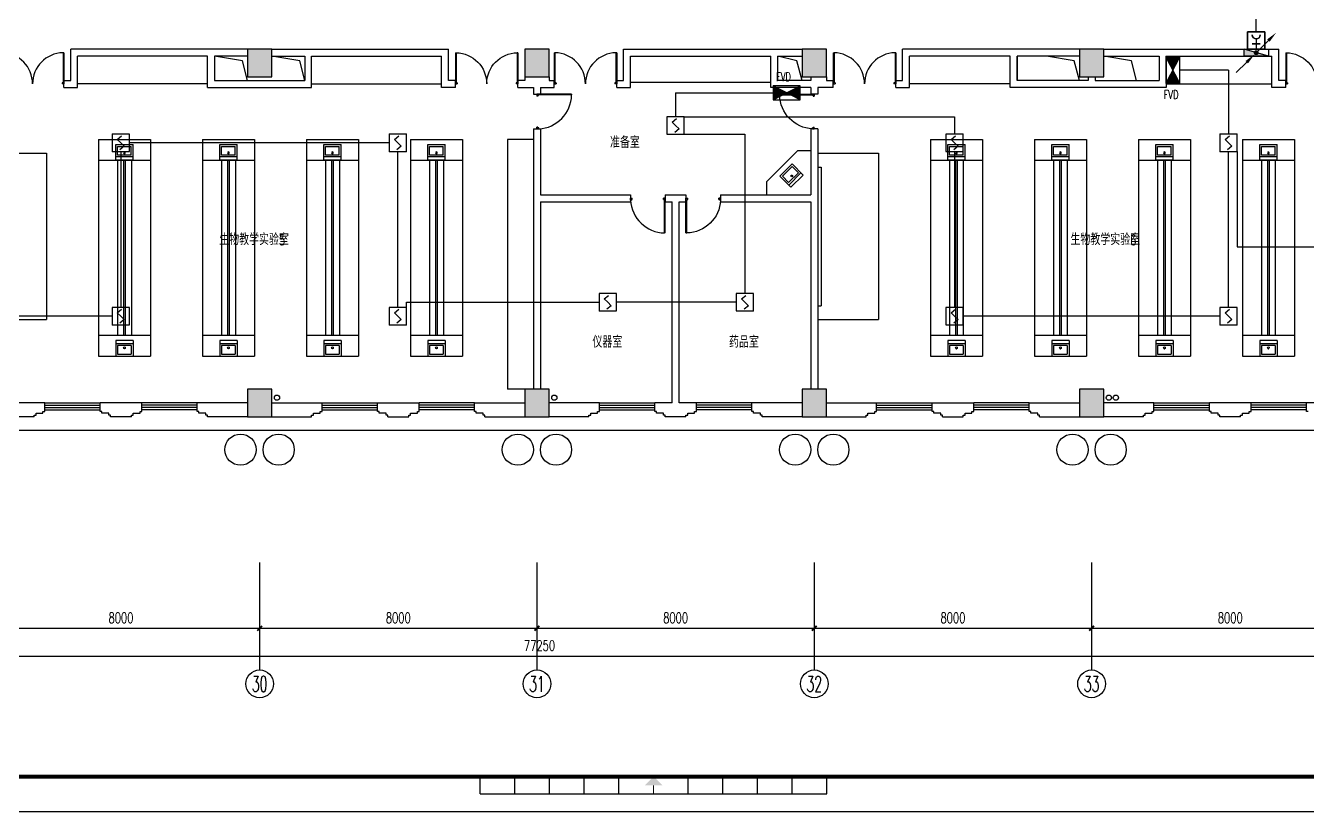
# Model space of a CAD drawing. Extents: x 190999 to 918899, y -200814 to 215286.
# Drawn here: x 470135 to 507110, y 71786 to 94447 of the extents above; entities that cross this region are included whole.
import ezdxf
from ezdxf.enums import TextEntityAlignment as Align

# ---------------------------------------------------------------- set-up
doc = ezdxf.new("R2010")
doc.units = 0
doc.header["$LTSCALE"] = 1000
doc.header["$MEASUREMENT"] = 0
doc.layers.get('Defpoints').update_dxf_attribs({"color": 1})
for name, color, linetype in [('00-EQUIP', 3, 'Continuous'), ('00-LWIRE', 4, 'Continuous'), ('00-WIRE-4', 6, 'Continuous'), ('A-墙线', 2, 'Continuous'), ('A-外包装修', 250, 'Continuous'), ('A-外窗', 145, 'Continuous'), ('A-家具', 250, 'Continuous'), ('A-门', 167, 'Continuous'), ('AXIS', 3, 'Continuous'), ('AXIS_TEXT', 7, 'Continuous'), ('COLUMN', 2, 'Continuous'), ('EQUIP_消火栓', 1, 'Continuous'), ('PUB_HATCH', 250, 'Continuous'), ('图框', 189, 'Continuous'), ('房间名称', 7, 'Continuous'), ('暖通-风-说明', 3, 'Continuous'), ('洞口线', 165, 'Continuous'), ('雨水管', 151, 'Continuous')]:
    doc.layers.add(name, color=color, linetype=linetype)
doc.styles.add('_TCH_AXIS', font='COMPLEX', dxfattribs={"bigfont": 'GBCBIG'})
doc.styles.add('_TCH_DIM', font='SIMPLEX', dxfattribs={"bigfont": 'GBCBIG'})
doc.styles.add('COMPLEX', font='COMPLEX')
doc.styles.add('DIM_FONT', font='SIMPLEX', dxfattribs={"width": 0.7, "bigfont": 'GBCBIG'})
doc.styles.add('HZ-ZGBZ', font='romanc.shx', dxfattribs={"width": 0.65})
doc.styles.get("Standard").update_dxf_attribs({"font": 'simhei.ttf'})
doc.styles.add('zz-1', font='arial.ttf', dxfattribs={"width": 0.8})
doc.dimstyles.new('DIMN', dxfattribs={"dimtxt": 300, "dimasz": 100, "dimexe": 250, "dimexo": 300, "dimgap": 150, "dimtad": 1, "dimdec": 0, "dimzin": 0, "dimdsep": 46, "dimtxsty": 'DIM_FONT', "dimblk": 'ARCHTICK', "dimcen": 0.09, "dimclrt": 7, "dimazin": 2, "dimtfac": 1, "dimtdec": 0, "dimtix": 1, "dimtmove": 2, "dimatfit": 3, "dimfxl": 0, "dimtolj": 1, "dimtzin": 0, "dimarcsym": 0})

# ---------------------------------------------------------------- blocks, each defined once
blk = doc.blocks.new('TJAD_TK_A0')
at = {"layer": '图框'}
for p, q in [((1517.5, -436.65), (1517.5, -431.65)), ((1527.5, -436.65), (1527.5, -431.65)), ((1537.5, -436.65), (1537.5, -431.65)), ((1547.5, -436.65), (1547.5, -431.65)), ((1557.5, -436.65), (1557.5, -431.65)), ((1577.5, -436.65), (1577.5, -431.65)), ((1587.5, -436.65), (1587.5, -431.65)), ((1597.5, -436.65), (1597.5, -431.65)), ((1607.5, -436.65), (1607.5, -431.65)), ((1617.5, -436.65), (1617.5, -431.65)), ((1517.5, -436.65), (1617.5, -436.65)), ((973, -441.7), (2162, -441.7))]:
    blk.add_line(p, q, dxfattribs=at)
at = {"layer": '图框', "const_width": 1.2}
blk.add_lwpolyline([(2152, -431.7), (2152, 389.3), (998, 389.3), (998, -431.7)], close=True, dxfattribs=at)
at = {"layer": '图框', "const_width": 0.3}
blk.add_lwpolyline([(1567.5, -434.15), (1567.5, -436.65)], dxfattribs=at)
at = {"layer": '图框'}
blk.add_solid([(1570, -434.15), (1565, -434.15), (1567.5, -431.65)], dxfattribs=at)
blk = doc.blocks.new('m1800')
at = {"layer": 'A-墙线'}
for p, q in [((-900, -100), (-900, 100)), ((900, -100), (900, 100))]:
    blk.add_line(p, q, dxfattribs=at)
at = {"layer": 'A-门'}
for p, q in [((-900, 900), (-900, 0)), ((-900, 900), (-880, 900)), ((-880, 900), (-880, 50)), ((880, 900), (880, 50)), ((900, 900), (880, 900)), ((900, 900), (900, 0)), ((-900, 50), (-870, 50)), ((-900, 0), (-850, 0)), ((-870, 50), (-870, 30)), ((-870, 30), (-850, 30)), ((-850, 30), (-850, 0)), ((850, 30), (850, 0)), ((870, 30), (850, 30)), ((900, 0), (850, 0)), ((870, 50), (870, 30)), ((900, 50), (870, 50))]:
    blk.add_line(p, q, dxfattribs=at)
for centre, start, end in [((-900, 0), 0, 88.7267), ((900, 0), 91.2733, 180)]:
    blk.add_arc(centre, 900, start, end, dxfattribs=at)
blk = doc.blocks.new('m1000')
at = {"layer": 'A-墙线'}
for p, q in [((0, 0), (0, 200)), ((1000, 0), (1000, 200))]:
    blk.add_line(p, q, dxfattribs=at)
at = {"layer": 'A-门'}
for p, q in [((0, 1100), (0, 100)), ((0, 1100), (20, 1100)), ((20, 1100), (20, 150)), ((0, 150), (30, 150)), ((0, 100), (50, 100)), ((30, 150), (30, 130)), ((30, 130), (50, 130)), ((50, 130), (50, 100)), ((950, 130), (950, 100)), ((970, 130), (950, 130)), ((1000, 100), (950, 100)), ((970, 150), (970, 130)), ((1000, 150), (970, 150)), ((1000, 150), (1000, 100))]:
    blk.add_line(p, q, dxfattribs=at)
blk.add_arc((0, 100), 1000, 2.866, 88.854, dxfattribs=at)
blk = doc.blocks.new('$TwtSys$00000434')
for p, q in [((-0.5, 0.5), (-0.5, -0.5)), ((-0.5, -0.5), (0.5, 0.5)), ((0.5, 0.5), (-0.5, 0.5)), ((0.5, -0.5), (0.5, 0.5)), ((-0.5, -0.5), (0.5, -0.5))]:
    blk.add_line(p, q)
blk.add_solid([(0.5, -0.5), (0.5, 0.5), (-0.5, -0.5)])
blk = doc.blocks.new('_ArchTick')
at = {"const_width": 0.5}
blk.add_lwpolyline([(-0.7, -0.7), (0.7, 0.7)], dxfattribs=at)
blk = doc.blocks.new('*D425')
at = {"layer": 'AXIS', "color": 0, "lineweight": -2}
for p, q in [((500885, 78667), (500885, 76817)), ((508885, 78667), (508885, 76817)), ((500885, 77067), (508885, 77067))]:
    blk.add_line(p, q, dxfattribs=at)
at = {"layer": 'Defpoints', "color": 0}
for p in [(500885, 78967), (508885, 78967), (508885, 77067)]:
    blk.add_point(p, dxfattribs=at)
at = {"layer": 'AXIS', "color": 0, "lineweight": -2, "xscale": 100, "yscale": 100, "zscale": 100, "rotation": 180}
blk.add_blockref('_ArchTick', (500885, 77067), dxfattribs=at)
at = {"layer": 'AXIS', "color": 0, "lineweight": -2, "xscale": 100, "yscale": 100, "zscale": 100}
blk.add_blockref('_ArchTick', (508885, 77067), dxfattribs=at)
at = {"layer": 'AXIS', "color": 7, "insert": (504885, 77367), "char_height": 300, "attachment_point": 5, "style": 'DIM_FONT'}
blk.add_mtext('\\A1;8000', dxfattribs=at)
blk = doc.blocks.new('*D426')
at = {"layer": 'AXIS', "color": 0, "lineweight": -2}
for p, q in [((492885, 78667), (492885, 76817)), ((500885, 78667), (500885, 76817)), ((492885, 77067), (500885, 77067))]:
    blk.add_line(p, q, dxfattribs=at)
at = {"layer": 'Defpoints', "color": 0}
for p in [(492885, 78967), (500885, 78967), (500885, 77067)]:
    blk.add_point(p, dxfattribs=at)
at = {"layer": 'AXIS', "color": 0, "lineweight": -2, "xscale": 100, "yscale": 100, "zscale": 100, "rotation": 180}
blk.add_blockref('_ArchTick', (492885, 77067), dxfattribs=at)
at = {"layer": 'AXIS', "color": 0, "lineweight": -2, "xscale": 100, "yscale": 100, "zscale": 100}
blk.add_blockref('_ArchTick', (500885, 77067), dxfattribs=at)
at = {"layer": 'AXIS', "color": 7, "insert": (496885, 77367), "char_height": 300, "attachment_point": 5, "style": 'DIM_FONT'}
blk.add_mtext('\\A1;8000', dxfattribs=at)
blk = doc.blocks.new('*D427')
at = {"layer": 'AXIS', "color": 0, "lineweight": -2}
for p, q in [((484885, 78667), (484885, 76817)), ((492885, 78667), (492885, 76817)), ((484885, 77067), (492885, 77067))]:
    blk.add_line(p, q, dxfattribs=at)
at = {"layer": 'Defpoints', "color": 0}
for p in [(484885, 78967), (492885, 78967), (492885, 77067)]:
    blk.add_point(p, dxfattribs=at)
at = {"layer": 'AXIS', "color": 0, "lineweight": -2, "xscale": 100, "yscale": 100, "zscale": 100, "rotation": 180}
blk.add_blockref('_ArchTick', (484885, 77067), dxfattribs=at)
at = {"layer": 'AXIS', "color": 0, "lineweight": -2, "xscale": 100, "yscale": 100, "zscale": 100}
blk.add_blockref('_ArchTick', (492885, 77067), dxfattribs=at)
at = {"layer": 'AXIS', "color": 7, "insert": (488885, 77367), "char_height": 300, "attachment_point": 5, "style": 'DIM_FONT'}
blk.add_mtext('\\A1;8000', dxfattribs=at)
blk = doc.blocks.new('*D428')
at = {"layer": 'AXIS', "color": 0, "lineweight": -2}
for p, q in [((476885, 78667), (476885, 76817)), ((484885, 78667), (484885, 76817)), ((476885, 77067), (484885, 77067))]:
    blk.add_line(p, q, dxfattribs=at)
at = {"layer": 'Defpoints', "color": 0}
for p in [(476885, 78967), (484885, 78967), (484885, 77067)]:
    blk.add_point(p, dxfattribs=at)
at = {"layer": 'AXIS', "color": 0, "lineweight": -2, "xscale": 100, "yscale": 100, "zscale": 100, "rotation": 180}
blk.add_blockref('_ArchTick', (476885, 77067), dxfattribs=at)
at = {"layer": 'AXIS', "color": 0, "lineweight": -2, "xscale": 100, "yscale": 100, "zscale": 100}
blk.add_blockref('_ArchTick', (484885, 77067), dxfattribs=at)
at = {"layer": 'AXIS', "color": 7, "insert": (480885, 77367), "char_height": 300, "attachment_point": 5, "style": 'DIM_FONT'}
blk.add_mtext('\\A1;8000', dxfattribs=at)
blk = doc.blocks.new('*D429')
at = {"layer": 'AXIS', "color": 0, "lineweight": -2}
for p, q in [((468885, 78667), (468885, 76817)), ((476885, 78667), (476885, 76817)), ((468885, 77067), (476885, 77067))]:
    blk.add_line(p, q, dxfattribs=at)
at = {"layer": 'Defpoints', "color": 0}
for p in [(468885, 78967), (476885, 78967), (476885, 77067)]:
    blk.add_point(p, dxfattribs=at)
at = {"layer": 'AXIS', "color": 0, "lineweight": -2, "xscale": 100, "yscale": 100, "zscale": 100, "rotation": 180}
blk.add_blockref('_ArchTick', (468885, 77067), dxfattribs=at)
at = {"layer": 'AXIS', "color": 0, "lineweight": -2, "xscale": 100, "yscale": 100, "zscale": 100}
blk.add_blockref('_ArchTick', (476885, 77067), dxfattribs=at)
at = {"layer": 'AXIS', "color": 7, "insert": (472885, 77367), "char_height": 300, "attachment_point": 5, "style": 'DIM_FONT'}
blk.add_mtext('\\A1;8000', dxfattribs=at)
blk = doc.blocks.new('*D434')
at = {"layer": 'AXIS', "color": 0, "lineweight": -2}
for p, q in [((446335, 78667), (446335, 76017)), ((523584, 78667), (523584, 76017)), ((446335, 76267), (523584, 76267))]:
    blk.add_line(p, q, dxfattribs=at)
at = {"layer": 'Defpoints', "color": 0}
for p in [(446335, 78967), (523584, 78967), (523584, 76267)]:
    blk.add_point(p, dxfattribs=at)
at = {"layer": 'AXIS', "color": 0, "lineweight": -2, "xscale": 100, "yscale": 100, "zscale": 100, "rotation": 180}
blk.add_blockref('_ArchTick', (446335, 76267), dxfattribs=at)
at = {"layer": 'AXIS', "color": 0, "lineweight": -2, "xscale": 100, "yscale": 100, "zscale": 100}
blk.add_blockref('_ArchTick', (523584, 76267), dxfattribs=at)
at = {"layer": 'AXIS', "color": 7, "insert": (484959, 76567), "char_height": 300, "attachment_point": 5, "style": 'DIM_FONT'}
blk.add_mtext('\\A1;77250', dxfattribs=at)
blk = doc.blocks.new('_AXISO')
blk.add_circle((0, 0), 0.5)
at = {"layer": 'AXIS_TEXT', "style": 'COMPLEX', "width": 1.041667}
blk.add_attdef('A', text='', height=0.56, dxfattribs=at).set_placement((-0.25, -0.28), (0.25, -0.28), align=Align.FIT)
blk = doc.blocks.new('$plan$00001609')
at = {"linetype": 'Continuous'}
for p, q in [((0, -251), (0, 251)), ((0, 251), (450, 251)), ((93, -251), (93, 251)), ((146, -199), (146, 199)), ((146, 199), (397, 199)), ((397, 199), (397, -199)), ((450, 251), (450, -251)), ((0, -251), (450, -251)), ((146, -199), (397, -199))]:
    blk.add_line(p, q, dxfattribs=at)
blk.add_line((238, 2), (238, 0))
blk.add_arc((212, 0), 26, 4.716, 0, dxfattribs=at)
at = {"style": 'zz-1'}
for tag in ['YSIZE', 'XSIZE']:
    blk.add_attdef(tag, (0, 0), '', height=0.5, dxfattribs=at)
blk = doc.blocks.new('_LINKPT1')
at = {"color": 0}
blk.add_line((0, 0), (0, 0), dxfattribs=at)
blk = doc.blocks.new('J62IR8YJ')
for p, q in [((-0.5, 1), (0.5, 1)), ((-0.5, 0), (-0.5, 1)), ((0.5, 1), (0.5, 0)), ((0.5, 0), (-0.5, 0)), ((-0.231, 0.312), (0.231, 0.312)), ((0, 0.598), (0, 0.06))]:
    blk.add_line(p, q)
at = {"const_width": 0.04, "flags": 128}
blk.add_lwpolyline([(-0.5, 0), (-0.5, 1), (0.5, 1), (0.5, 0)], close=True, dxfattribs=at)
blk.add_arc((0, 0.829), 0.231, 180, 0)
at = {"xscale": 0.002, "yscale": 0.00200000000000955, "zscale": 0.002}
for p in [(0, 1), (-0.5, 0.5), (0, 0), (0.5, 0.5)]:
    blk.add_blockref('_LINKPT1', p, dxfattribs=at)
at = {"flags": 9}
blk.add_attdef('A', (0, 0), '', height=0.00002, dxfattribs=at)
blk = doc.blocks.new('3S1KCGW2')
for p, q in [((0.5, 0.5), (-0.5, 0.5)), ((-0.5, 0.5), (-0.5, -0.5)), ((-0.2, 0.2), (0.05, 0.4)), ((0, 0), (-0.2, 0.2)), ((0, 0), (0.2, -0.2)), ((0.5, -0.5), (0.5, 0.5)), ((-0.5, -0.5), (0.5, -0.5)), ((0.2, -0.2), (-0.05, -0.4))]:
    blk.add_line(p, q)
at = {"const_width": 0.04, "flags": 128}
blk.add_lwpolyline([(-0.5, -0.5), (-0.5, 0.5), (0.5, 0.5), (0.5, -0.5)], close=True, dxfattribs=at)
at = {"xscale": 0.002, "yscale": 0.002, "zscale": 0.002}
for p in [(-0.5, 0), (0, 0.5), (0.5, 0), (0, -0.5)]:
    blk.add_blockref('_LINKPT1', p, dxfattribs=at)
at = {"flags": 9}
blk.add_attdef('A', (0, 0), '', height=0.00002, dxfattribs=at)
blk = doc.blocks.new('6H2KALM6')
for p, q in [((-0.78, 0.4), (0.78, -0.4)), ((0.78, 0.4), (-0.78, -0.4)), ((0.78, 0.4), (-0.78, 0.4)), ((-0.78, 0.4), (-0.78, -0.4)), ((0.78, -0.4), (0.78, 0.4)), ((-0.78, -0.4), (0.78, -0.4))]:
    blk.add_line(p, q)
at = {"const_width": 0.04}
blk.add_lwpolyline([(-0.78, 0.4), (-0.78, -0.4), (0.78, -0.4), (0.78, 0.4)], close=True, dxfattribs=at)
for points in [[(-0.78, 0.4), (0, 0), (-0.78, -0.4)], [(0.78, 0.4), (0, 0), (0.78, -0.4)]]:
    blk.add_solid(points)
at = {"xscale": 0.002, "yscale": 0.002, "zscale": 0.002}
for p in [(-0.78, 0), (0, 0.4), (0.78, 0), (0, -0.4)]:
    blk.add_blockref('_LINKPT1', p, dxfattribs=at)
at = {"flags": 9}
blk.add_attdef('A', (0, 0), '', height=0.00002, dxfattribs=at)
blk = doc.blocks.new('_WRLD1L')
for p, q in [((0.7, 0.7), (0, 0)), ((0.104, 0.104), (0.104, 0.104)), ((-0.104, -0.104), (-0.104, -0.104))]:
    blk.add_line(p, q)
at = {"const_width": 0.142}
blk.add_lwpolyline([(-0.071, 0, 1), (0.071, 0, 1)], format="xyb", close=True, dxfattribs=at)
blk.add_solid([(0.63, 0.77), (0.77, 0.63), (1.15, 1.15)])
at = {"width": 0.8, "flags": 9}
blk.add_attdef('A', (0, 0), '', height=0.00002, dxfattribs=at)
blk = doc.blocks.new('_WRLD10L')
for p, q in [((1.15, 1.15), (0.55, 0.55)), ((0.104, 0.104), (0.104, 0.104)), ((-0.104, -0.104), (-0.104, -0.104))]:
    blk.add_line(p, q)
at = {"const_width": 0.142}
blk.add_lwpolyline([(-0.071, 0, 1), (0.071, 0, 1)], format="xyb", close=True, dxfattribs=at)
blk.add_solid([(0.62, 0.48), (0.48, 0.62), (0.1, 0.1)])
at = {"width": 0.8, "flags": 9}
blk.add_attdef('A', (0, 0), '', height=0.00002, dxfattribs=at)

msp = doc.modelspace()

# ---------------------------------------------------------------- hatches: boundary and pattern name
at = {"layer": 'PUB_HATCH'}
for points in [[(476534.6, 93767.4), (476534.6, 92967.4), (477234.6, 92967.4), (477234.6, 93767.4)], [(484534.6, 93767.4), (484534.6, 92967.4), (485234.6, 92967.4), (485234.6, 93767.4)], [(492534.6, 93767.4), (492534.6, 92967.4), (493234.6, 92967.4), (493234.6, 93767.4)], [(500534.6, 93767.4), (500534.6, 92967.4), (501234.6, 92967.4), (501234.6, 93767.4)], [(476534.6, 83967.4), (476534.6, 83167.4), (477234.6, 83167.4), (477234.6, 83967.4)], [(484534.6, 83967.4), (484534.6, 83167.4), (485234.6, 83167.4), (485234.6, 83967.4)], [(492534.6, 83967.4), (492534.6, 83167.4), (493234.6, 83167.4), (493234.6, 83967.4)], [(500534.6, 83967.4), (500534.6, 83167.4), (501234.6, 83167.4), (501234.6, 83967.4)]]:
    msp.add_hatch(color=256, dxfattribs=at).paths.add_polyline_path(points)

# ---------------------------------------------------------------- linework, layer by layer
at = {"layer": '00-WIRE-4'}
for p, q in [((505634.6, 94267.4), (505634.6, 95217.4)), ((504834.6, 93167.4), (503428.1, 93167.4)), ((504834.6, 93167.4), (504834.6, 91317.4)), ((488884.6, 92511.5), (488884.6, 91817.4)), ((488884.6, 92511.5), (491694.6, 92511.5)), ((489134.6, 91817.4), (496934.6, 91817.4)), ((496934.6, 91817.4), (496934.6, 91317.4)), ((480621.5, 91067.4), (473129.7, 91067.4)), ((489134.6, 91317.4), (490884.6, 91317.4)), ((490884.6, 91317.4), (490884.6, 86717.4)), ((472879.7, 90817.4), (472879.7, 86317.4)), ((480871.5, 86317.4), (480871.5, 90817.4)), ((496934.6, 90817.4), (496934.6, 86317.4)), ((504834.6, 86317.4), (504834.6, 90817.4)), ((505084.6, 90817.4), (505084.6, 88067.4)), ((505084.6, 88067.4), (510784.6, 88067.4)), ((481121.5, 86467.4), (486677, 86467.4)), ((481121.5, 86317.4), (481121.5, 86467.4)), ((490634.6, 86467.4), (487177, 86467.4)), ((472629.7, 86067.4), (465092.7, 86067.4)), ((504584.6, 86067.4), (497184.6, 86067.4))]:
    msp.add_line(p, q, dxfattribs=at)
at = {"layer": 'A-墙线'}
for p, q in [((476534.6, 93767.4), (471434.6, 93767.4)), ((471434.6, 92867.4), (471434.6, 93767.4)), ((475384.6, 93567.4), (471634.6, 93567.4)), ((471634.6, 92667.4), (471634.6, 93567.4)), ((475384.6, 92667.4), (475384.6, 93567.4)), ((476534.6, 93567.4), (475584.6, 93567.4)), ((475584.6, 93567.4), (475584.6, 92867.4)), ((477234.6, 93767.4), (482334.6, 93767.4)), ((477234.6, 93567.4), (478184.6, 93567.4)), ((478184.6, 93567.4), (478184.6, 92867.4)), ((478384.6, 93567.4), (482134.6, 93567.4)), ((478384.6, 92667.4), (478384.6, 93567.4)), ((482134.6, 92667.4), (482134.6, 93567.4)), ((482334.6, 92867.4), (482334.6, 93767.4)), ((487384.6, 93767.4), (492534.6, 93767.4)), ((487384.6, 92867.4), (487384.6, 93767.4)), ((487584.6, 93567.4), (491634.6, 93567.4)), ((487584.6, 92667.4), (487584.6, 93567.4)), ((491834.6, 93567.4), (492534.6, 93567.4)), ((500534.6, 93767.4), (495434.6, 93767.4)), ((495434.6, 92867.4), (495434.6, 93767.4)), ((498534.6, 93567.4), (495634.6, 93567.4)), ((495634.6, 92667.4), (495634.6, 93567.4)), ((500534.6, 93567.4), (498734.6, 93567.4)), ((498734.6, 93567.4), (498734.6, 92867.4)), ((501234.6, 93767.4), (506284.6, 93767.4)), ((501234.6, 93567.4), (502834.6, 93567.4)), ((502834.6, 93567.4), (502834.6, 92867.4)), ((503034.6, 93567.4), (506084.6, 93567.4)), ((506084.6, 92667.4), (506084.6, 93567.4)), ((506284.6, 92867.4), (506284.6, 93767.4)), ((471234.6, 92867.4), (471434.6, 92867.4)), ((475584.6, 92867.4), (478184.6, 92867.4)), ((482534.6, 92867.4), (482334.6, 92867.4)), ((484534.6, 92867.4), (484334.6, 92867.4)), ((484534.6, 92967.4), (484534.6, 92867.4)), ((485234.6, 92967.4), (485234.6, 92867.4)), ((485234.6, 92867.4), (485384.6, 92867.4)), ((487184.6, 92867.4), (487384.6, 92867.4)), ((492784.6, 92967.4), (492784.6, 92867.4)), ((493234.6, 92967.4), (493234.6, 92867.4)), ((493234.6, 92867.4), (493434.6, 92867.4)), ((495234.6, 92867.4), (495434.6, 92867.4)), ((500984.6, 92867.4), (502834.6, 92867.4)), ((506484.6, 92867.4), (506284.6, 92867.4)), ((471234.6, 92667.4), (471634.6, 92667.4)), ((475384.6, 92667.4), (478384.6, 92667.4)), ((482534.6, 92667.4), (482134.6, 92667.4)), ((484334.6, 92667.4), (484784.6, 92667.4)), ((484784.6, 92667.4), (484784.6, 92467.4)), ((484984.6, 92667.4), (484984.6, 92467.4)), ((484984.6, 92667.4), (485384.6, 92667.4)), ((487184.6, 92667.4), (487584.6, 92667.4)), ((492784.6, 92667.4), (492784.6, 92467.4)), ((492984.6, 92667.4), (492984.6, 92467.4)), ((493434.6, 92667.4), (492984.6, 92667.4)), ((495234.6, 92667.4), (495634.6, 92667.4)), ((506484.6, 92667.4), (506084.6, 92667.4)), ((484784.6, 91467.4), (484784.6, 83967.4)), ((484984.6, 91467.4), (484984.6, 89567.4)), ((492784.6, 91467.4), (492784.6, 89567.4)), ((492984.6, 91467.4), (492984.6, 83967.4)), ((484984.6, 89567.4), (487584.6, 89567.4)), ((488584.6, 89567.4), (489184.6, 89567.4)), ((490184.6, 89567.4), (492784.6, 89567.4)), ((484984.6, 89367.4), (487584.6, 89367.4)), ((484984.6, 89367.4), (484984.6, 83967.4)), ((488584.6, 89367.4), (488784.6, 89367.4)), ((488784.6, 83567.4), (488784.6, 89367.4)), ((488984.6, 89367.4), (489184.6, 89367.4)), ((488984.6, 83567.4), (488984.6, 89367.4)), ((490184.6, 89367.4), (492784.6, 89367.4)), ((492784.6, 89367.4), (492784.6, 83967.4)), ((470684.6, 83567.4), (469234.6, 83567.4)), ((470684.6, 83317.4), (470684.6, 83567.4)), ((473484.6, 83567.4), (472284.6, 83567.4)), ((472284.6, 83317.4), (472284.6, 83567.4)), ((473484.6, 83317.4), (473484.6, 83567.4)), ((476534.6, 83567.4), (475084.6, 83567.4)), ((475084.6, 83317.4), (475084.6, 83567.4)), ((477234.6, 83567.4), (478684.6, 83567.4)), ((478684.6, 83317.4), (478684.6, 83567.4)), ((480284.6, 83567.4), (481484.6, 83567.4)), ((480284.6, 83317.4), (480284.6, 83567.4)), ((481484.6, 83317.4), (481484.6, 83567.4)), ((483084.6, 83567.4), (484534.6, 83567.4)), ((483084.6, 83317.4), (483084.6, 83567.4)), ((486684.6, 83567.4), (485234.6, 83567.4)), ((486684.6, 83317.4), (486684.6, 83567.4)), ((488784.6, 83567.4), (488284.6, 83567.4)), ((488284.6, 83317.4), (488284.6, 83567.4)), ((489484.6, 83567.4), (488984.6, 83567.4)), ((489484.6, 83317.4), (489484.6, 83567.4)), ((492534.6, 83567.4), (491084.6, 83567.4)), ((491084.6, 83317.4), (491084.6, 83567.4)), ((493234.6, 83567.4), (494684.6, 83567.4)), ((494684.6, 83317.4), (494684.6, 83567.4)), ((496284.6, 83567.4), (497484.6, 83567.4)), ((496284.6, 83317.4), (496284.6, 83567.4)), ((497484.6, 83317.4), (497484.6, 83567.4)), ((499084.6, 83567.4), (500534.6, 83567.4)), ((499084.6, 83317.4), (499084.6, 83567.4)), ((502684.6, 83567.4), (501234.6, 83567.4)), ((502684.6, 83317.4), (502684.6, 83567.4)), ((505484.6, 83567.4), (504284.6, 83567.4)), ((504284.6, 83317.4), (504284.6, 83567.4)), ((505484.6, 83317.4), (505484.6, 83567.4)), ((508484.6, 83567.4), (507084.6, 83567.4)), ((507084.6, 83317.4), (507084.6, 83567.4)), ((470384.6, 83167.4), (470384.6, 83217.4)), ((470384.6, 83217.4), (470434.6, 83217.4)), ((470434.6, 83217.4), (470434.6, 83267.4)), ((470434.6, 83267.4), (470634.6, 83267.4)), ((470634.6, 83317.4), (470684.6, 83317.4)), ((470634.6, 83267.4), (470634.6, 83317.4)), ((472334.6, 83317.4), (472284.6, 83317.4)), ((472334.6, 83267.4), (472334.6, 83317.4)), ((472534.6, 83267.4), (472334.6, 83267.4)), ((472534.6, 83217.4), (472534.6, 83267.4)), ((472584.6, 83217.4), (472534.6, 83217.4)), ((472584.6, 83167.4), (472584.6, 83217.4)), ((473184.6, 83167.4), (473184.6, 83217.4)), ((473184.6, 83217.4), (473234.6, 83217.4)), ((473234.6, 83217.4), (473234.6, 83267.4)), ((473234.6, 83267.4), (473434.6, 83267.4)), ((473434.6, 83317.4), (473484.6, 83317.4)), ((473434.6, 83267.4), (473434.6, 83317.4)), ((475134.6, 83317.4), (475084.6, 83317.4)), ((475134.6, 83267.4), (475134.6, 83317.4)), ((475334.6, 83267.4), (475134.6, 83267.4)), ((475334.6, 83217.4), (475334.6, 83267.4)), ((475384.6, 83217.4), (475334.6, 83217.4)), ((475384.6, 83167.4), (475384.6, 83217.4)), ((478384.6, 83167.4), (478384.6, 83217.4)), ((478384.6, 83217.4), (478434.6, 83217.4)), ((478434.6, 83217.4), (478434.6, 83267.4)), ((478434.6, 83267.4), (478634.6, 83267.4)), ((478634.6, 83317.4), (478684.6, 83317.4)), ((478634.6, 83267.4), (478634.6, 83317.4)), ((480334.6, 83317.4), (480284.6, 83317.4)), ((480334.6, 83267.4), (480334.6, 83317.4)), ((480534.6, 83267.4), (480334.6, 83267.4)), ((480534.6, 83217.4), (480534.6, 83267.4)), ((480584.6, 83217.4), (480534.6, 83217.4)), ((480584.6, 83167.4), (480584.6, 83217.4)), ((481184.6, 83167.4), (481184.6, 83217.4)), ((481184.6, 83217.4), (481234.6, 83217.4)), ((481234.6, 83217.4), (481234.6, 83267.4)), ((481234.6, 83267.4), (481434.6, 83267.4)), ((481434.6, 83317.4), (481484.6, 83317.4)), ((481434.6, 83267.4), (481434.6, 83317.4)), ((483134.6, 83317.4), (483084.6, 83317.4)), ((483134.6, 83267.4), (483134.6, 83317.4)), ((483334.6, 83267.4), (483134.6, 83267.4)), ((483334.6, 83217.4), (483334.6, 83267.4)), ((483384.6, 83217.4), (483334.6, 83217.4)), ((483384.6, 83167.4), (483384.6, 83217.4)), ((486384.6, 83167.4), (486384.6, 83217.4)), ((486384.6, 83217.4), (486434.6, 83217.4)), ((486434.6, 83217.4), (486434.6, 83267.4)), ((486434.6, 83267.4), (486634.6, 83267.4)), ((486634.6, 83317.4), (486684.6, 83317.4)), ((486634.6, 83267.4), (486634.6, 83317.4)), ((488334.6, 83317.4), (488284.6, 83317.4)), ((488334.6, 83267.4), (488334.6, 83317.4)), ((488534.6, 83267.4), (488334.6, 83267.4)), ((488534.6, 83217.4), (488534.6, 83267.4)), ((488584.6, 83217.4), (488534.6, 83217.4)), ((488584.6, 83167.4), (488584.6, 83217.4)), ((489184.6, 83167.4), (489184.6, 83217.4)), ((489184.6, 83217.4), (489234.6, 83217.4)), ((489234.6, 83217.4), (489234.6, 83267.4)), ((489234.6, 83267.4), (489434.6, 83267.4)), ((489434.6, 83317.4), (489484.6, 83317.4)), ((489434.6, 83267.4), (489434.6, 83317.4)), ((491134.6, 83317.4), (491084.6, 83317.4)), ((491134.6, 83267.4), (491134.6, 83317.4)), ((491334.6, 83267.4), (491134.6, 83267.4)), ((491334.6, 83217.4), (491334.6, 83267.4)), ((491384.6, 83217.4), (491334.6, 83217.4)), ((491384.6, 83167.4), (491384.6, 83217.4)), ((494384.6, 83167.4), (494384.6, 83217.4)), ((494384.6, 83217.4), (494434.6, 83217.4)), ((494434.6, 83217.4), (494434.6, 83267.4)), ((494434.6, 83267.4), (494634.6, 83267.4)), ((494634.6, 83317.4), (494684.6, 83317.4)), ((494634.6, 83267.4), (494634.6, 83317.4)), ((496334.6, 83317.4), (496284.6, 83317.4)), ((496334.6, 83267.4), (496334.6, 83317.4)), ((496534.6, 83267.4), (496334.6, 83267.4)), ((496534.6, 83217.4), (496534.6, 83267.4)), ((496584.6, 83217.4), (496534.6, 83217.4)), ((496584.6, 83167.4), (496584.6, 83217.4)), ((497184.6, 83167.4), (497184.6, 83217.4)), ((497184.6, 83217.4), (497234.6, 83217.4)), ((497234.6, 83217.4), (497234.6, 83267.4)), ((497234.6, 83267.4), (497434.6, 83267.4)), ((497434.6, 83317.4), (497484.6, 83317.4)), ((497434.6, 83267.4), (497434.6, 83317.4)), ((499134.6, 83317.4), (499084.6, 83317.4)), ((499134.6, 83267.4), (499134.6, 83317.4)), ((499334.6, 83267.4), (499134.6, 83267.4)), ((499334.6, 83217.4), (499334.6, 83267.4)), ((499384.6, 83217.4), (499334.6, 83217.4)), ((499384.6, 83167.4), (499384.6, 83217.4)), ((502384.6, 83167.4), (502384.6, 83217.4)), ((502384.6, 83217.4), (502434.6, 83217.4)), ((502434.6, 83217.4), (502434.6, 83267.4)), ((502434.6, 83267.4), (502634.6, 83267.4)), ((502634.6, 83317.4), (502684.6, 83317.4)), ((502634.6, 83267.4), (502634.6, 83317.4)), ((504334.6, 83317.4), (504284.6, 83317.4)), ((504334.6, 83267.4), (504334.6, 83317.4)), ((504534.6, 83267.4), (504334.6, 83267.4)), ((504534.6, 83217.4), (504534.6, 83267.4)), ((504584.6, 83217.4), (504534.6, 83217.4)), ((504584.6, 83167.4), (504584.6, 83217.4)), ((505184.6, 83167.4), (505184.6, 83217.4)), ((505184.6, 83217.4), (505234.6, 83217.4)), ((505234.6, 83217.4), (505234.6, 83267.4)), ((505234.6, 83267.4), (505434.6, 83267.4)), ((505434.6, 83317.4), (505484.6, 83317.4)), ((505434.6, 83267.4), (505434.6, 83317.4)), ((507134.6, 83317.4), (507084.6, 83317.4)), ((470384.6, 83167.4), (469234.6, 83167.4)), ((473184.6, 83167.4), (472584.6, 83167.4)), ((476534.6, 83167.4), (475384.6, 83167.4)), ((477234.6, 83167.4), (478384.6, 83167.4)), ((480584.6, 83167.4), (481184.6, 83167.4)), ((483384.6, 83167.4), (484534.6, 83167.4)), ((486384.6, 83167.4), (485234.6, 83167.4)), ((489184.6, 83167.4), (488584.6, 83167.4)), ((492534.6, 83167.4), (491384.6, 83167.4)), ((493234.6, 83167.4), (494384.6, 83167.4)), ((496584.6, 83167.4), (497184.6, 83167.4)), ((499384.6, 83167.4), (500534.6, 83167.4)), ((502384.6, 83167.4), (501234.6, 83167.4)), ((505184.6, 83167.4), (504584.6, 83167.4))]:
    msp.add_line(p, q, dxfattribs=at)
for points in [[(492784.6, 92667.4), (491634.6, 92667.4), (491634.6, 93567.4)], [(492534.6, 92867.4), (491834.6, 92867.4), (491834.6, 93567.4)], [(492784.6, 92867.4), (491834.6, 92867.4), (491834.6, 93567.4)], [(503034.6, 93567.4), (503034.6, 92667.4), (498534.6, 92667.4), (498534.6, 93567.4)], [(500784.6, 92967.4), (500784.6, 92867.4), (498734.6, 92867.4), (498734.6, 93567.4)], [(500984.6, 92967.4), (500984.6, 92867.4)]]:
    msp.add_lwpolyline(points, dxfattribs=at)
at = {"layer": 'A-外包装修'}
msp.add_line((509584.6, 82767.4), (445934.6, 82767.4), dxfattribs=at)
for centre in [(476334.6, 82217.4), (477434.6, 82217.4), (484334.6, 82217.4), (485434.6, 82217.4), (492334.6, 82217.4), (493434.6, 82217.4), (500334.6, 82217.4), (501434.6, 82217.4)]:
    msp.add_circle(centre, 450, dxfattribs=at)
at = {"layer": 'A-外窗'}
for p, q in [((470684.6, 83567.4), (472284.6, 83567.4)), ((475084.6, 83567.4), (473484.6, 83567.4)), ((478684.6, 83567.4), (480284.6, 83567.4)), ((483084.6, 83567.4), (481484.6, 83567.4)), ((486684.6, 83567.4), (488284.6, 83567.4)), ((491084.6, 83567.4), (489484.6, 83567.4)), ((494684.6, 83567.4), (496284.6, 83567.4)), ((499084.6, 83567.4), (497484.6, 83567.4)), ((502684.6, 83567.4), (504284.6, 83567.4)), ((507084.6, 83567.4), (505484.6, 83567.4)), ((470684.6, 83497.4), (472284.6, 83497.4)), ((470684.6, 83437.4), (472284.6, 83437.4)), ((470684.6, 83367.4), (472284.6, 83367.4)), ((475084.6, 83497.4), (473484.6, 83497.4)), ((475084.6, 83437.4), (473484.6, 83437.4)), ((475084.6, 83367.4), (473484.6, 83367.4)), ((478684.6, 83497.4), (480284.6, 83497.4)), ((478684.6, 83437.4), (480284.6, 83437.4)), ((478684.6, 83367.4), (480284.6, 83367.4)), ((483084.6, 83497.4), (481484.6, 83497.4)), ((483084.6, 83437.4), (481484.6, 83437.4)), ((483084.6, 83367.4), (481484.6, 83367.4)), ((486684.6, 83497.4), (488284.6, 83497.4)), ((486684.6, 83437.4), (488284.6, 83437.4)), ((486684.6, 83367.4), (488284.6, 83367.4)), ((491084.6, 83497.4), (489484.6, 83497.4)), ((491084.6, 83437.4), (489484.6, 83437.4)), ((491084.6, 83367.4), (489484.6, 83367.4)), ((494684.6, 83497.4), (496284.6, 83497.4)), ((494684.6, 83437.4), (496284.6, 83437.4)), ((494684.6, 83367.4), (496284.6, 83367.4)), ((499084.6, 83497.4), (497484.6, 83497.4)), ((499084.6, 83437.4), (497484.6, 83437.4)), ((499084.6, 83367.4), (497484.6, 83367.4)), ((502684.6, 83497.4), (504284.6, 83497.4)), ((502684.6, 83437.4), (504284.6, 83437.4)), ((502684.6, 83367.4), (504284.6, 83367.4)), ((507084.6, 83497.4), (505484.6, 83497.4)), ((507084.6, 83437.4), (505484.6, 83437.4)), ((507084.6, 83367.4), (505484.6, 83367.4))]:
    msp.add_line(p, q, dxfattribs=at)
at = {"layer": 'A-家具'}
for p, q in [((487584.6, 92817.4), (491634.6, 92817.4)), ((475384.6, 92767.4), (471634.6, 92767.4)), ((478384.6, 92767.4), (482134.6, 92767.4)), ((498534.6, 92767.4), (495634.6, 92767.4)), ((503034.6, 92767.4), (506084.6, 92767.4)), ((472234.6, 91167.4), (472234.6, 84917.4)), ((472234.6, 91167.4), (473734.6, 91167.4)), ((473734.6, 91167.4), (473734.6, 84917.4)), ((475234.6, 91167.4), (475234.6, 84917.4)), ((475234.6, 91167.4), (476734.6, 91167.4)), ((476734.6, 91167.4), (476734.6, 84917.4)), ((478234.6, 91167.4), (478234.6, 84917.4)), ((478234.6, 91167.4), (479734.6, 91167.4)), ((479734.6, 91167.4), (479734.6, 84917.4)), ((481234.6, 91167.4), (481234.6, 84917.4)), ((481234.6, 91167.4), (482734.6, 91167.4)), ((482734.6, 91167.4), (482734.6, 84917.4)), ((484034.6, 91167.4), (484034.6, 83967.4)), ((484784.6, 91167.4), (484034.6, 91167.4)), ((496234.6, 91167.4), (496234.6, 84917.4)), ((496234.6, 91167.4), (497734.6, 91167.4)), ((497734.6, 91167.4), (497734.6, 84917.4)), ((499234.6, 91167.4), (499234.6, 84917.4)), ((499234.6, 91167.4), (500734.6, 91167.4)), ((500734.6, 91167.4), (500734.6, 84917.4)), ((502234.6, 91167.4), (502234.6, 84917.4)), ((502234.6, 91167.4), (503734.6, 91167.4)), ((503734.6, 91167.4), (503734.6, 84917.4)), ((505234.6, 91167.4), (505234.6, 84917.4)), ((505234.6, 91167.4), (506734.6, 91167.4)), ((506734.6, 91167.4), (506734.6, 84917.4)), ((468984.6, 90767.4), (470734.6, 90767.4)), ((470734.6, 90767.4), (470734.6, 85967.4)), ((491509.6, 89942.4), (492409.6, 90842.4)), ((492409.6, 90842.4), (492784.6, 90842.4)), ((492984.6, 90767.4), (494734.6, 90767.4)), ((494734.6, 90767.4), (494734.6, 85967.4)), ((472234.6, 90567.4), (473734.6, 90567.4)), ((472784.6, 90567.4), (472784.6, 85517.4)), ((472959.6, 90567.4), (472959.6, 85517.4)), ((473009.6, 90567.4), (473009.6, 85517.4)), ((473184.6, 90567.4), (473184.6, 85517.4)), ((475234.6, 90567.4), (476734.6, 90567.4)), ((475784.6, 90567.4), (475784.6, 85517.4)), ((475959.6, 90567.4), (475959.6, 85517.4)), ((476009.6, 90567.4), (476009.6, 85517.4)), ((476184.6, 90567.4), (476184.6, 85517.4)), ((478234.6, 90567.4), (479734.6, 90567.4)), ((478784.6, 90567.4), (478784.6, 85517.4)), ((478959.6, 90567.4), (478959.6, 85517.4)), ((479009.6, 90567.4), (479009.6, 85517.4)), ((479184.6, 90567.4), (479184.6, 85517.4)), ((481234.6, 90567.4), (482734.6, 90567.4)), ((481784.6, 90567.4), (481784.6, 85517.4)), ((481959.6, 90567.4), (481959.6, 85517.4)), ((482009.6, 90567.4), (482009.6, 85517.4)), ((482184.6, 90567.4), (482184.6, 85517.4)), ((492984.6, 90367.4), (493084.6, 90367.4)), ((493084.6, 90367.4), (493084.6, 86367.4)), ((496234.6, 90567.4), (497734.6, 90567.4)), ((496784.6, 90567.4), (496784.6, 85517.4)), ((496959.6, 90567.4), (496959.6, 85517.4)), ((497009.6, 90567.4), (497009.6, 85517.4)), ((497184.6, 90567.4), (497184.6, 85517.4)), ((499234.6, 90567.4), (500734.6, 90567.4)), ((499784.6, 90567.4), (499784.6, 85517.4)), ((499959.6, 90567.4), (499959.6, 85517.4)), ((500009.6, 90567.4), (500009.6, 85517.4)), ((500184.6, 90567.4), (500184.6, 85517.4)), ((502234.6, 90567.4), (503734.6, 90567.4)), ((502784.6, 90567.4), (502784.6, 85517.4)), ((502959.6, 90567.4), (502959.6, 85517.4)), ((503009.6, 90567.4), (503009.6, 85517.4)), ((503184.6, 90567.4), (503184.6, 85517.4)), ((505234.6, 90567.4), (506734.6, 90567.4)), ((505784.6, 90567.4), (505784.6, 85517.4)), ((505959.6, 90567.4), (505959.6, 85517.4)), ((506009.6, 90567.4), (506009.6, 85517.4)), ((506184.6, 90567.4), (506184.6, 85517.4)), ((491509.6, 89942.4), (491509.6, 89567.4)), ((492984.6, 86367.4), (493084.6, 86367.4)), ((468984.6, 85967.4), (470734.6, 85967.4)), ((492984.6, 85967.4), (494734.6, 85967.4)), ((472234.6, 85517.4), (473734.6, 85517.4)), ((475234.6, 85517.4), (476734.6, 85517.4)), ((478234.6, 85517.4), (479734.6, 85517.4)), ((481234.6, 85517.4), (482734.6, 85517.4)), ((496234.6, 85517.4), (497734.6, 85517.4)), ((499234.6, 85517.4), (500734.6, 85517.4)), ((502234.6, 85517.4), (503734.6, 85517.4)), ((505234.6, 85517.4), (506734.6, 85517.4)), ((472234.6, 84917.4), (473734.6, 84917.4)), ((475234.6, 84917.4), (476734.6, 84917.4)), ((478234.6, 84917.4), (479734.6, 84917.4)), ((481234.6, 84917.4), (482734.6, 84917.4)), ((496234.6, 84917.4), (497734.6, 84917.4)), ((499234.6, 84917.4), (500734.6, 84917.4)), ((502234.6, 84917.4), (503734.6, 84917.4)), ((505234.6, 84917.4), (506734.6, 84917.4)), ((484534.6, 83967.4), (484034.6, 83967.4))]:
    msp.add_line(p, q, dxfattribs=at)
at = {"layer": 'AXIS'}
for p, q in [((476884.6, 78967.4), (476884.6, 75863.7)), ((484884.6, 78967.4), (484884.6, 75863.7)), ((492884.6, 78967.4), (492884.6, 75863.7)), ((500884.6, 78967.4), (500884.6, 75863.7))]:
    msp.add_line(p, q, dxfattribs=at)
at = {"layer": 'COLUMN'}
for p, q in [((476534.6, 93767.4), (476534.6, 92967.4)), ((477234.6, 93767.4), (476534.6, 93767.4)), ((477234.6, 92967.4), (477234.6, 93767.4)), ((484534.6, 93767.4), (484534.6, 92967.4)), ((485234.6, 93767.4), (484534.6, 93767.4)), ((485234.6, 92967.4), (485234.6, 93767.4)), ((492534.6, 93767.4), (492534.6, 92967.4)), ((493234.6, 93767.4), (492534.6, 93767.4)), ((493234.6, 92967.4), (493234.6, 93767.4)), ((500534.6, 93767.4), (500534.6, 92967.4)), ((501234.6, 93767.4), (500534.6, 93767.4)), ((501234.6, 92967.4), (501234.6, 93767.4)), ((476534.6, 92967.4), (477234.6, 92967.4)), ((484534.6, 92967.4), (485234.6, 92967.4)), ((492534.6, 92967.4), (493234.6, 92967.4)), ((500534.6, 92967.4), (501234.6, 92967.4)), ((476534.6, 83967.4), (476534.6, 83167.4)), ((477234.6, 83967.4), (476534.6, 83967.4)), ((477234.6, 83167.4), (477234.6, 83967.4)), ((484534.6, 83967.4), (484534.6, 83167.4)), ((485234.6, 83967.4), (484534.6, 83967.4)), ((485234.6, 83167.4), (485234.6, 83967.4)), ((492534.6, 83967.4), (492534.6, 83167.4)), ((493234.6, 83967.4), (492534.6, 83967.4)), ((493234.6, 83167.4), (493234.6, 83967.4)), ((500534.6, 83967.4), (500534.6, 83167.4)), ((501234.6, 83967.4), (500534.6, 83967.4)), ((501234.6, 83167.4), (501234.6, 83967.4)), ((476534.6, 83167.4), (477234.6, 83167.4)), ((484534.6, 83167.4), (485234.6, 83167.4)), ((492534.6, 83167.4), (493234.6, 83167.4)), ((500534.6, 83167.4), (501234.6, 83167.4))]:
    msp.add_line(p, q, dxfattribs=at)
at = {"layer": '洞口线', "ltscale": 2}
for points in [[(476534.6, 92867.1), (476391.1, 93436.5), (475584.6, 93567.4)], [(478184.6, 92867.1), (478041.1, 93436.5), (477234.6, 93567.4)], [(492534.6, 92867.4), (492384.6, 93434), (491834.6, 93567.4)], [(500534.6, 92867.4), (500384.6, 93434), (499584.6, 93567.4)], [(502184.6, 92867.4), (502034.6, 93434), (501234.6, 93567.4)]]:
    msp.add_lwpolyline(points, dxfattribs=at)
at = {"layer": '雨水管'}
for centre in [(477384.6, 83717.4), (485384.6, 83717.4), (501384.6, 83717.4), (501584.6, 83717.4)]:
    msp.add_circle(centre, 75, dxfattribs=at)

# ---------------------------------------------------------------- block references
at = {"layer": '00-EQUIP', "yscale": 500, "zscale": 500}
for xscale in [500, -500]:
    msp.add_blockref('J62IR8YJ', (505634.6, 93767.4), dxfattribs=dict(at, xscale=xscale))
at = {"layer": '00-EQUIP', "xscale": 500, "yscale": 500, "zscale": 500}
for name, p, rotation in [('6H2KALM6', (503228.1, 93167.4), 270), ('6H2KALM6', (492084.6, 92511.5), 180), ('3S1KCGW2', (488884.6, 91567.4), 180), ('3S1KCGW2', (472879.7, 91067.4), 180), ('3S1KCGW2', (480871.5, 91067.4), 180), ('3S1KCGW2', (496934.6, 91067.4), 180), ('3S1KCGW2', (504834.6, 91067.4), 180), ('3S1KCGW2', (486927, 86467.4), 180), ('3S1KCGW2', (490884.6, 86467.4), 180), ('3S1KCGW2', (472879.7, 86067.4), 180), ('3S1KCGW2', (480871.5, 86067.4), 180), ('3S1KCGW2', (496934.6, 86067.4), 180), ('3S1KCGW2', (504834.6, 86067.4), 180)]:
    msp.add_blockref(name, p, dxfattribs=dict(at, rotation=rotation))
at = {"layer": '00-LWIRE', "xscale": 500, "yscale": 500, "zscale": 500}
msp.add_blockref('_WRLD1L', (505634.6, 93667.4), dxfattribs=at)
at = {"layer": '00-LWIRE', "xscale": 500, "yscale": 500, "zscale": 500, "rotation": 180}
msp.add_blockref('_WRLD10L', (505634.6, 93667.4), dxfattribs=at)
at = {"layer": 'A-家具', "rotation": 90}
for p in [(472984.6, 90567.4), (475984.6, 90567.4), (478984.6, 90567.4), (481984.6, 90567.4), (496984.6, 90567.4), (499984.6, 90567.4), (502984.6, 90567.4), (505984.6, 90567.4)]:
    msp.add_blockref('$plan$00001609', p, dxfattribs=at)
at = {"layer": 'A-家具', "yscale": -1}
for p, rotation in [((492389.9, 89962), 135), ((472984.6, 85367.4), 270), ((475984.6, 85367.4), 270), ((478984.6, 85367.4), 270), ((481984.6, 85367.4), 270), ((496984.6, 85367.4), 270), ((499984.6, 85367.4), 270), ((502984.6, 85367.4), 270), ((505984.6, 85367.4), 270)]:
    msp.add_blockref('$plan$00001609', p, dxfattribs=dict(at, rotation=rotation))
at = {"layer": 'A-门'}
for p in [(470334.6, 92767.4), (486284.6, 92767.4), (494334.6, 92767.4)]:
    msp.add_blockref('m1800', p, dxfattribs=at)
at = {"layer": 'A-门', "xscale": -1}
for p in [(483434.6, 92767.4), (507384.6, 92767.4)]:
    msp.add_blockref('m1800', p, dxfattribs=at)
at = {"layer": 'A-门'}
for p, rotation in [((484784.6, 92467.4), 270), ((488584.6, 89567.4), 180)]:
    msp.add_blockref('m1000', p, dxfattribs=dict(at, rotation=rotation))
at = {"layer": 'A-门', "xscale": -1}
for p, rotation in [((492984.6, 92467.4), 90), ((489184.6, 89567.4), 180)]:
    msp.add_blockref('m1000', p, dxfattribs=dict(at, rotation=rotation))
at = {"layer": 'AXIS'}
ref = msp.add_blockref('_AXISO', (476884.6, 75463.7), dxfattribs=dict(at, xscale=800, yscale=800, zscale=800))
ref.add_attrib('A', '30', dxfattribs={"layer": 'AXIS_TEXT', "height": 452.55, "style": '_TCH_AXIS', "width": 0.636364}).set_placement((476658.3, 75237.4), (477110.9, 75237.4), align=Align.FIT)
ref = msp.add_blockref('_AXISO', (484884.6, 75463.7), dxfattribs=dict(at, xscale=800, yscale=800, zscale=800))
ref.add_attrib('A', '31', dxfattribs={"layer": 'AXIS_TEXT', "height": 452.55, "style": '_TCH_AXIS', "width": 0.75}).set_placement((484658.3, 75237.4), (485110.9, 75237.4), align=Align.FIT)
ref = msp.add_blockref('_AXISO', (492884.6, 75463.7), dxfattribs=dict(at, xscale=800, yscale=800, zscale=800))
ref.add_attrib('A', '32', dxfattribs={"layer": 'AXIS_TEXT', "height": 452.55, "style": '_TCH_AXIS', "width": 0.636364}).set_placement((492658.3, 75237.4), (493110.9, 75237.4), align=Align.FIT)
ref = msp.add_blockref('_AXISO', (500884.6, 75463.7), dxfattribs=dict(at, xscale=800, yscale=800, zscale=800))
ref.add_attrib('A', '33', dxfattribs={"layer": 'AXIS_TEXT', "height": 452.55, "style": '_TCH_AXIS', "width": 0.636364}).set_placement((500658.3, 75237.4), (501110.9, 75237.4), align=Align.FIT)
at = {"layer": 'EQUIP_消火栓', "xscale": -700, "yscale": 200, "zscale": 700}
msp.add_blockref('$TwtSys$00000434', (505634.6, 93667.4), dxfattribs=at)
at = {"layer": '图框', "xscale": 100, "yscale": 100, "zscale": 100}
msp.add_blockref('TJAD_TK_A0', (331498.6, 115956.8), dxfattribs=at)

# ---------------------------------------------------------------- texts
at = {"layer": '房间名称', "style": '_TCH_DIM'}
for s, p in [('准备室', (486992.3, 90915.5)), ('生物教学实验室', (475719.7, 88116.2)), ('生物教学实验室', (500275.4, 88116.2)), ('仪器室', (486486.6, 85159.8)), ('药品室', (490425.5, 85159.8))]:
    msp.add_text(s, height=337.59, dxfattribs=at).set_placement(p)
at = {"layer": '房间名称', "style": '_TCH_DIM', "width": 0.705882}
for s, p in [('5', (477439.9, 88116.2)), ('6', (501995.6, 88116.2))]:
    msp.add_text(s, height=297.5, dxfattribs=at).set_placement(p)
at = {"layer": '暖通-风-说明', "style": 'HZ-ZGBZ', "width": 0.7}
for p in [(491783.6, 92848.8), (502963.1, 92334)]:
    msp.add_text('FVD', height=250, dxfattribs=at).set_placement(p)

# ---------------------------------------------------------------- dimensions: what is measured, and where the dimension line sits
at = {"layer": 'AXIS'}
for p1, p2, distance, picture, middle in [((446334.6, 78967.4), (523584.4, 78967.4), -2700, '*D434', (484959.5, 76567.4)), ((468884.6, 78967.4), (476884.6, 78967.4), -1900, '*D429', (472884.6, 77367.4)), ((476884.6, 78967.4), (484884.6, 78967.4), -1900, '*D428', (480884.6, 77367.4)), ((484884.6, 78967.4), (492884.6, 78967.4), -1900, '*D427', (488884.6, 77367.4)), ((492884.6, 78967.4), (500884.6, 78967.4), -1900, '*D426', (496884.6, 77367.4)), ((500884.6, 78967.4), (508884.6, 78967.4), -1900, '*D425', (504884.6, 77367.4))]:
    dim = msp.add_aligned_dim(p1=p1, p2=p2, distance=distance, dimstyle='DIMN', dxfattribs=at)
    dim.commit()
    dim.dimension.update_dxf_attribs({"geometry": picture, "text_midpoint": middle})

doc.saveas('drawing.dxf')
